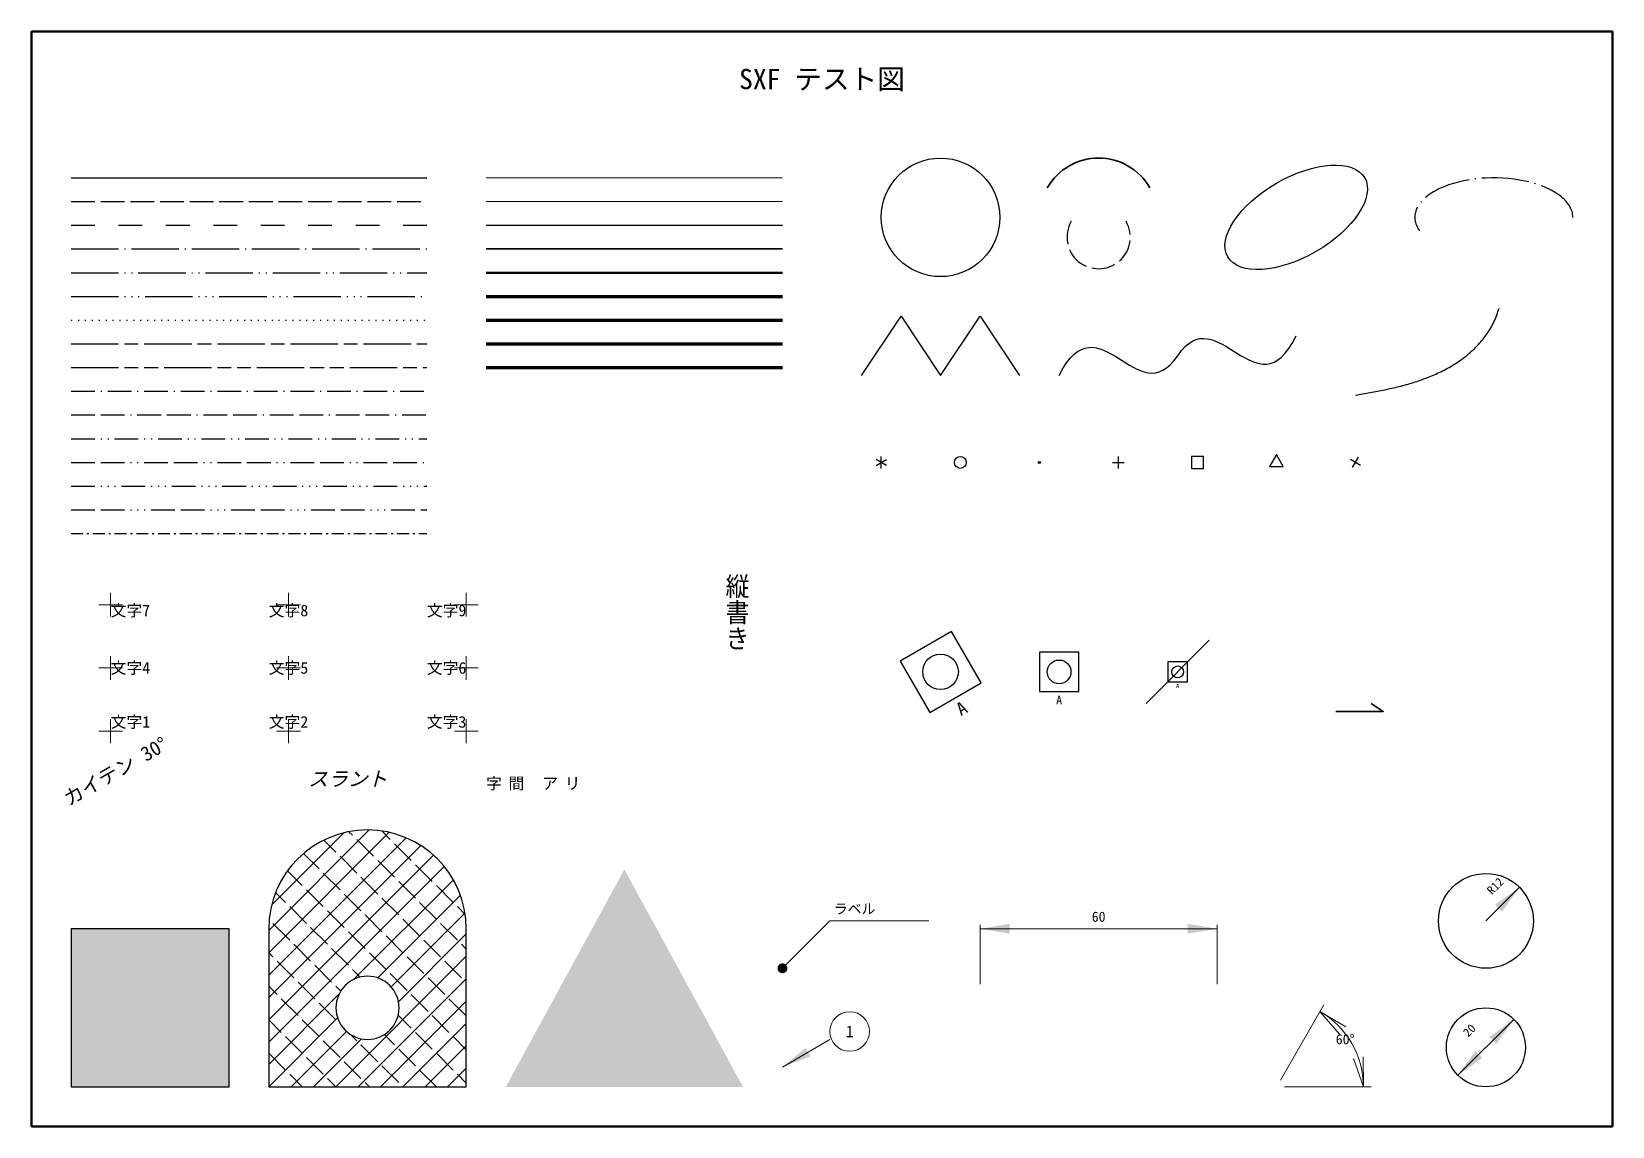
# Model space of a CAD drawing. Units: millimetres at full size, sheet at 1:1. Extents: x 10 to 410, y 10 to 287.
import ezdxf
from ezdxf.enums import TextEntityAlignment as Align

# ---------------------------------------------------------------- set-up
doc = ezdxf.new("R2010")
doc.units = ezdxf.units.MM
doc.header["$PDMODE"] = 32
doc.header["$PDSIZE"] = 0.5
for name, pattern in [('CHAIN', [18.5, 12, -1.5, 3.5, -1.5]), ('CHAIN_DOUBLE_DASH', [23.5, 12, -1.5, 3.5, -1.5, 3.5, -1.5]), ('DASHED', [7.5, 6, -1.5]), ('DASHED_DOTTED', [9.25, 6, -1.5, 0.25, -1.5]), ('DASHED_DOUBLE_DOTTED', [11, 6, -1.5, 0.25, -1.5, 0.25, -1.5]), ('DASHED_SPACED', [12, 6, -6]), ('DASHED_TRIPLE_DOTTED', [12.75, 6, -1.5, 0.25, -1.5, 0.25, -1.5, 0.25, -1.5]), ('DOTTED', [1.75, 0.25, -1.5]), ('DOUBLE_DASHED_DOTTED', [16.75, 6, -1.5, 6, -1.5, 0.25, -1.5]), ('DOUBLE_DASHED_DOUBLE_DOTTED', [18.5, 6, -1.5, 6, -1.5, 0.25, -1.5, 0.25, -1.5]), ('DOUBLE_DASHED_TRIPLE_DOTTED', [20.25, 6, -1.5, 6, -1.5, 0.25, -1.5, 0.25, -1.5, 0.25, -1.5]), ('LONG_DASHED_DOTTED', [15.25, 12, -1.5, 0.25, -1.5]), ('LONG_DASHED_DOUBLE_DOTTED', [17, 12, -1.5, 0.25, -1.5, 0.25, -1.5]), ('LONG_DASHED_TRIPLE_DOTTED', [18.75, 12, -1.5, 0.25, -1.5, 0.25, -1.5, 0.25, -1.5]), ('USER1', [5.5, 3, -1, 0.5, -1])]:
    doc.linetypes.add(name, pattern=pattern)
for name, color, linetype, lineweight in [('図形', 7, 'Continuous', 25), ('図枠', 7, 'Continuous', 50), ('寸法', 7, 'Continuous', 13), ('文字', 8, 'Continuous', 13)]:
    doc.layers.add(name, color=color, linetype=linetype, lineweight=lineweight)
doc.styles.add('@ＭＳ ゴシック', font='')
doc.styles.add('ＭＳ ゴシック', font='')
doc.styles.get('@ＭＳ ゴシック').set_extended_font_data('@MS Gothic')
doc.styles.get('ＭＳ ゴシック').set_extended_font_data('MS Gothic')

# ---------------------------------------------------------------- blocks, each defined once
blk = doc.blocks.new('asterisk')
at = {"color": 0, "linetype": 'Continuous', "lineweight": -2}
for p, q in [((-1.083, -0.625), (1.083, 0.625)), ((1.083, -0.625), (-1.083, 0.625)), ((0, -1.25), (0, 1.25))]:
    blk.add_line(p, q, dxfattribs=at)
blk = doc.blocks.new('circle')
at = {"color": 0, "linetype": 'Continuous', "lineweight": -2}
blk.add_circle((0, 0), 1.25, dxfattribs=at)
blk = doc.blocks.new('plus')
at = {"color": 0, "linetype": 'Continuous', "lineweight": -2}
for p, q in [((-1.25, 0), (1.25, 0)), ((0, -1.25), (0, 1.25))]:
    blk.add_line(p, q, dxfattribs=at)
blk = doc.blocks.new('square')
at = {"color": 0, "linetype": 'Continuous', "lineweight": -2}
blk.add_lwpolyline([(-1.25, -1.25), (1.25, -1.25), (1.25, 1.25), (-1.25, 1.25)], close=True, dxfattribs=at)
blk = doc.blocks.new('triangle')
at = {"color": 0, "linetype": 'Continuous', "lineweight": -2}
blk.add_lwpolyline([(-1.443, -0.833), (1.443, -0.833), (0, 1.667)], close=True, dxfattribs=at)
blk = doc.blocks.new('x')
at = {"color": 0, "linetype": 'Continuous', "lineweight": -2}
for p, q in [((-0.884, -0.884), (0.884, 0.884)), ((0.884, -0.884), (-0.884, 0.884))]:
    blk.add_line(p, q, dxfattribs=at)
blk = doc.blocks.new('filled_arrow')
at = {"color": 0, "linetype": 'Continuous', "lineweight": -2}
blk.add_solid([(7.5, 1.25), (0, 0), (7.5, -1.25)], dxfattribs=at)
blk = doc.blocks.new('open_arrow')
at = {"color": 0, "linetype": 'Continuous', "lineweight": -2}
blk.add_lwpolyline([(7.5, 1.25), (0, 0), (7.5, -1.25)], dxfattribs=at)
blk = doc.blocks.new('filled_dot')
at = {"color": 0, "linetype": 'Continuous', "lineweight": -2, "const_width": 1.25}
blk.add_lwpolyline([(-0.625, 0, 1), (0.625, 0, 1)], format="xyb", close=True, dxfattribs=at)

msp = doc.modelspace()

# ---------------------------------------------------------------- hatches: boundary and pattern name
at = {"layer": '図形', "lineweight": 13}
h = msp.add_hatch(dxfattribs=at)
h.set_pattern_fill('USER', color=3, style=0, pattern_type=2)
h.set_pattern_definition([(45, (70, 20), (-2.82843, 2.82843), [])])
h.paths.add_polyline_path([(70, 20), (120, 20), (120, 60, 1), (70, 60)])
h.paths.add_polyline_path([(103, 40, 1), (87, 40, 1)], flags=16)
h = msp.add_hatch(dxfattribs=at)
h.set_pattern_fill('USER', color=6, style=0, pattern_type=2)
h.set_pattern_definition([(135, (70, 20), (-4.24264, -4.24264), [6, -1.5])])
h.paths.add_polyline_path([(70, 20), (120, 20), (120, 60, 1), (70, 60)])
h.paths.add_polyline_path([(103, 40, 1), (87, 40, 1)], flags=16)
at = {"layer": '図形'}
for color, points in [(33, [(130, 20), (190, 20), (160, 75)]), (132, [(20, 20), (60, 20), (60, 60), (20, 60)])]:
    msp.add_hatch(color=color, dxfattribs=at).paths.add_polyline_path(points)

# ---------------------------------------------------------------- linework, layer by layer
for p, q in [((20, 250), (110, 250)), ((125, 238), (200, 238))]:
    msp.add_line(p, q, dxfattribs=at)
at = {"layer": '図形', "lineweight": 13}
msp.add_line((125, 250), (200, 250), dxfattribs=at)
at = {"layer": '図形', "color": 1, "linetype": 'DASHED'}
msp.add_line((20, 244), (110, 244), dxfattribs=at)
at = {"layer": '図形', "lineweight": 18}
msp.add_line((125, 244), (200, 244), dxfattribs=at)
at = {"layer": '図形', "color": 3, "linetype": 'DASHED_SPACED'}
msp.add_line((20, 238), (110, 238), dxfattribs=at)
at = {"layer": '図形', "color": 5, "linetype": 'LONG_DASHED_DOTTED'}
msp.add_line((20, 232), (110, 232), dxfattribs=at)
at = {"layer": '図形', "lineweight": 35}
msp.add_line((125, 232), (200, 232), dxfattribs=at)
at = {"layer": '図形', "color": 2, "linetype": 'LONG_DASHED_DOUBLE_DOTTED'}
msp.add_line((20, 226), (110, 226), dxfattribs=at)
at = {"layer": '図形', "lineweight": 50}
msp.add_line((125, 226), (200, 226), dxfattribs=at)
at = {"layer": '図形', "color": 6, "linetype": 'LONG_DASHED_TRIPLE_DOTTED'}
msp.add_line((20, 220), (110, 220), dxfattribs=at)
at = {"layer": '図形', "lineweight": 70}
msp.add_line((125, 220), (200, 220), dxfattribs=at)
at = {"layer": '図形', "color": 4, "linetype": 'DOTTED'}
msp.add_line((20, 214), (110, 214), dxfattribs=at)
at = {"layer": '図形', "lineweight": 100}
msp.add_line((125, 214), (200, 214), dxfattribs=at)
at = {"layer": '図形', "color": 222, "linetype": 'CHAIN'}
msp.add_line((20, 208), (110, 208), dxfattribs=at)
at = {"layer": '図形', "lineweight": 140}
msp.add_line((125, 208), (200, 208), dxfattribs=at)
at = {"layer": '図形', "color": 33, "linetype": 'CHAIN_DOUBLE_DASH'}
msp.add_line((20, 202), (110, 202), dxfattribs=at)
at = {"layer": '図形', "lineweight": 200}
msp.add_line((125, 202), (200, 202), dxfattribs=at)
at = {"layer": '図形', "color": 30, "linetype": 'DASHED_DOTTED'}
msp.add_line((20, 196), (110, 196), dxfattribs=at)
at = {"layer": '図形', "color": 253, "linetype": 'DOUBLE_DASHED_DOTTED'}
msp.add_line((20, 190), (110, 190), dxfattribs=at)
at = {"layer": '図形', "color": 150, "linetype": 'DASHED_DOUBLE_DOTTED'}
msp.add_line((20, 184), (110, 184), dxfattribs=at)
at = {"layer": '図形', "color": 171, "linetype": 'DOUBLE_DASHED_DOUBLE_DOTTED'}
msp.add_line((20, 178), (110, 178), dxfattribs=at)
at = {"layer": '図形', "color": 9, "linetype": 'DASHED_TRIPLE_DOTTED'}
msp.add_line((20, 172), (110, 172), dxfattribs=at)
at = {"layer": '図形', "color": 8, "linetype": 'DOUBLE_DASHED_TRIPLE_DOTTED'}
msp.add_line((20, 166), (110, 166), dxfattribs=at)
at = {"layer": '図形', "color": 132, "linetype": 'USER1', "lineweight": 30}
msp.add_line((20, 160), (110, 160), dxfattribs=at)
at = {"layer": '図形', "color": 253}
msp.add_line((292, 117), (308, 133), dxfattribs=at)
at = {"layer": '図形', "color": 222}
msp.add_lwpolyline([(220, 200), (230, 215), (240, 200), (250, 215), (260, 200)], dxfattribs=at)
at = {"layer": '図形', "color": 4}
for points in [[(237.255, 114.755), (250.245, 122.255), (242.745, 135.245), (229.755, 127.745)], [(265, 120), (275, 120), (275, 130), (265, 130)], [(297.5, 122.5), (302.5, 122.5), (302.5, 127.5), (297.5, 127.5)]]:
    msp.add_lwpolyline(points, close=True, dxfattribs=at)
at = {"layer": '図形', "color": 30, "lineweight": 35}
msp.add_lwpolyline([(340, 115), (352, 115), (349, 117)], dxfattribs=at)
at = {"layer": '図形'}
for points in [[(70, 20), (120, 20), (120, 60, 1), (70, 60)], [(103, 40, 1), (87, 40, 1)]]:
    msp.add_lwpolyline(points, format="xyb", close=True, dxfattribs=at)
msp.add_lwpolyline([(20, 20), (60, 20), (60, 60), (20, 60)], close=True, dxfattribs=at)
at = {"layer": '図形', "color": 4}
msp.add_circle((240, 240), 15, dxfattribs=at)
at = {"layer": '図形', "color": 1}
for centre, radius in [((240, 125), 4.5), ((270, 125), 3), ((300, 125), 1.5)]:
    msp.add_circle(centre, radius, dxfattribs=at)
at = {"layer": '図形'}
for centre, radius in [((378, 62), 12), ((378, 30), 10)]:
    msp.add_circle(centre, radius, dxfattribs=at)
at = {"layer": '図形', "color": 1, "lineweight": 35}
msp.add_arc((280, 240), 15, 30, 150, dxfattribs=at)
at = {"layer": '図形', "color": 3, "linetype": 'DASHED'}
msp.add_arc((280, 235), 8, 150, 30, dxfattribs=at)
at = {"layer": '図形', "color": 2}
msp.add_ellipse((330, 240), major_axis=(17.321, 10), ratio=0.5, dxfattribs=at)
at = {"layer": '図形', "color": 6, "linetype": 'LONG_DASHED_DOTTED'}
msp.add_ellipse((380, 240), major_axis=(20, 0), ratio=0.5, start_param=6.2831853, end_param=9.7738438, dxfattribs=at)
at = {"layer": '図形', "color": 30}
msp.add_open_spline([(270, 200), (280, 220), (290, 190), (300, 205), (310, 220), (320, 190), (330, 210)], degree=3, knots=[0, 0, 0, 0, 1, 1, 1, 2, 2, 2, 2], dxfattribs=at)
at = {"layer": '図形', "color": 253}
msp.add_spline([(345, 195), (348.691, 195.661), (352.372, 196.379), (356.028, 197.212), (359.641, 198.215), (363.183, 199.442), (366.619, 200.942), (369.899, 202.756), (372.961, 204.918), (375.729, 207.443), (378.116, 210.331), (380.023, 213.555), (381.351, 217.057)], degree=3, dxfattribs=at)
at = {"layer": '図形', "color": 150}
msp.add_point((265, 178), dxfattribs=at)
at = {"layer": '図枠'}
msp.add_lwpolyline([(10, 10), (410, 10), (410, 287), (10, 287)], close=True, dxfattribs=at)
at = {"layer": '寸法'}
for p, q in [((378, 62), (386.485, 70.485)), ((250, 46), (250, 61)), ((250, 60), (310, 60)), ((310, 46), (310, 61)), ((326, 21.732), (337, 40.785)), ((370.929, 22.929), (385.071, 37.071)), ((200, 25), (212, 32)), ((327, 20), (349, 20))]:
    msp.add_line(p, q, dxfattribs=at)
msp.add_lwpolyline([(200, 50), (212, 62), (237, 62)], dxfattribs=at)
msp.add_circle((217, 34), 5, dxfattribs=at)
msp.add_arc((325, 20), 22, 0, 60, dxfattribs=at)
at = {"layer": '文字'}
for p, q in [((30, 139), (30, 145)), ((75, 139), (75, 145)), ((120, 139), (120, 145)), ((27, 142), (33, 142)), ((72, 142), (78, 142)), ((117, 142), (123, 142)), ((30, 123), (30, 129)), ((75, 123), (75, 129)), ((120, 123), (120, 129)), ((27, 126), (33, 126)), ((72, 126), (78, 126)), ((117, 126), (123, 126)), ((30, 107), (30, 113)), ((75, 107), (75, 113)), ((120, 107), (120, 113)), ((27, 110), (33, 110)), ((72, 110), (78, 110)), ((117, 110), (123, 110))]:
    msp.add_line(p, q, dxfattribs=at)

# ---------------------------------------------------------------- block references
at = {"layer": '図形', "color": 150, "xscale": 1.2, "yscale": 1.2}
for name, p in [('triangle', (325, 178)), ('asterisk', (225, 178)), ('circle', (245, 178)), ('plus', (285, 178)), ('square', (305, 178))]:
    msp.add_blockref(name, p, dxfattribs=at)
at = {"layer": '図形', "color": 150, "xscale": 1.2, "yscale": 1.2, "rotation": 15}
msp.add_blockref('x', (345, 178), dxfattribs=at)
at = {"layer": '寸法'}
for name, p, rotation in [('filled_arrow', (386.485, 70.485), 225), ('filled_arrow', (310, 60), 180), ('filled_dot', (200, 50), 45), ('open_arrow', (336, 39.053), 320.2), ('filled_arrow', (385.071, 37.071), 225), ('filled_arrow', (200, 25), 30.3), ('filled_arrow', (370.929, 22.929), 45), ('open_arrow', (347, 20), 99.8)]:
    msp.add_blockref(name, p, dxfattribs=dict(at, rotation=rotation))
msp.add_blockref('filled_arrow', (250, 60), dxfattribs=at)

# ---------------------------------------------------------------- texts
at = {"layer": '寸法', "style": 'ＭＳ ゴシック'}
for s, p in [('R12', (380, 68)), ('20', (374, 32))]:
    msp.add_text(s, height=2.199, rotation=45, dxfattribs=at).set_placement(p, align=Align.BOTTOM_LEFT)
for s, p in [('ラベル', (213, 63)), ('60°', (340, 30))]:
    msp.add_text(s, height=2.566, dxfattribs=at).set_placement(p, align=Align.BOTTOM_LEFT)
msp.add_text('60', height=2.566, dxfattribs=at).set_placement((280, 61), align=Align.BOTTOM_CENTER)
msp.add_text('1', height=2.933, dxfattribs=at).set_placement((217, 34), align=Align.MIDDLE_CENTER)
at = {"layer": '文字', "color": 7, "style": 'ＭＳ ゴシック'}
for s, height, p in [('SXF テスト図', 5.132, (210, 275)), ('文字5', 2.933, (75, 126))]:
    msp.add_text(s, height=height, dxfattribs=at).set_placement(p, align=Align.MIDDLE_CENTER)
at = {"layer": '文字', "color": 171, "style": '@ＭＳ ゴシック', "width": 1.1}
msp.add_text('縦書き', height=4.399, rotation=270, dxfattribs=at).set_placement((185, 150), align=Align.BOTTOM_LEFT)
at = {"layer": '文字', "color": 7, "style": 'ＭＳ ゴシック'}
msp.add_text('文字7', height=2.933, dxfattribs=at).set_placement((30, 142), align=Align.TOP_LEFT)
for s, height, p in [('文字8', 2.933, (75, 142)), ('A', 1.1, (300, 122)), ('A', 2.199, (270, 119))]:
    msp.add_text(s, height=height, dxfattribs=at).set_placement(p, align=Align.TOP_CENTER)
msp.add_text('文字9', height=2.933, dxfattribs=at).set_placement((120, 142), align=Align.TOP_RIGHT)
msp.add_text('文字4', height=2.933, dxfattribs=at).set_placement((30, 126), align=Align.MIDDLE_LEFT)
msp.add_text('文字6', height=2.933, dxfattribs=at).set_placement((120, 126), align=Align.MIDDLE_RIGHT)
msp.add_text('A', height=3.299, rotation=30, dxfattribs=at).set_placement((244.5, 117.206), align=Align.TOP_CENTER)
msp.add_text('文字1', height=2.933, dxfattribs=at).set_placement((30, 110), align=Align.BOTTOM_LEFT)
msp.add_text('文字2', height=2.933, dxfattribs=at).set_placement((75, 110), align=Align.BOTTOM_CENTER)
msp.add_text('文字3', height=2.933, dxfattribs=at).set_placement((120, 110), align=Align.BOTTOM_RIGHT)
at = {"layer": '文字', "color": 2, "style": 'ＭＳ ゴシック'}
msp.add_text('カイテン 30°', height=3.666, rotation=30, dxfattribs=at).set_placement((20, 90), align=Align.BOTTOM_LEFT)
at = {"layer": '文字', "color": 4, "style": 'ＭＳ ゴシック', "oblique": 15}
msp.add_text('スラント', height=3.666, dxfattribs=at).set_placement((80, 95), align=Align.BOTTOM_LEFT)
at = {"layer": '文字', "color": 222, "insert": (125, 95), "char_height": 2.933, "attachment_point": 7, "style": 'ＭＳ ゴシック'}
msp.add_mtext('\\T1.42;字間\\~アリ', dxfattribs=at)

doc.saveas('drawing.dxf')
